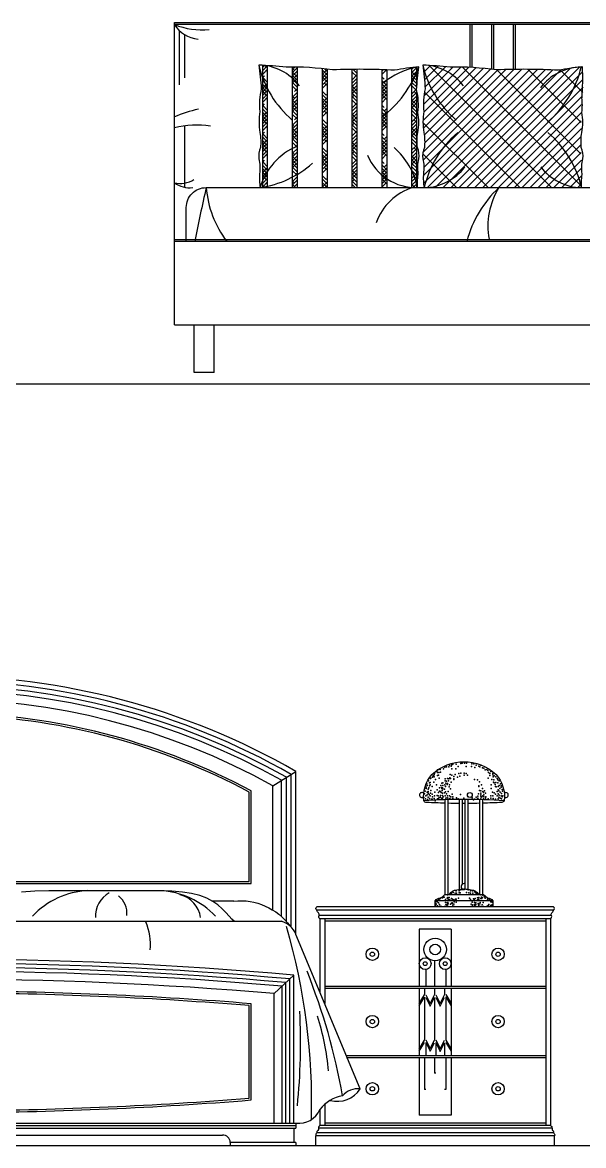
# Model space of a CAD drawing. Header units: inches. Extents: x 15.4 to 57.9, y 9.9 to 34.7.
# Drawn here: x 28.406 to 29.816, y 22.211 to 25.033 of the extents above; entities that cross this region are included whole.
import ezdxf

# ---------------------------------------------------------------- set-up
doc = ezdxf.new("R2010")
doc.units = ezdxf.units.IN
doc.header["$MEASUREMENT"] = 0
for name, color, linetype in [('02', 2, 'Continuous'), ('1', 1, 'Continuous'), ('8', 8, 'Continuous')]:
    doc.layers.add(name, color=color, linetype=linetype)

msp = doc.modelspace()

# ---------------------------------------------------------------- hatches: boundary and pattern name
at = {"layer": '8'}
h = msp.add_hatch(dxfattribs=at)
h.set_pattern_fill('HOUND', color=256, scale=0.1, angle=45, style=0)
h.set_pattern_definition([(45, (2.121792, 20.289338), (0.0132582521, 0.0220970869), [0.1, -0.05]), (135, (2.121792, 20.289338), (0.0132582521, -0.0220970869), [0.1, -0.05])])
h.paths.add_polyline_path([(29.0218, 24.9243, 0.00069), (29.0093, 24.9251), (29.0093, 24.6178), (29.0218, 24.6178)])
h.paths.add_polyline_path([(29.0968, 24.9206, 0.003702), (29.0843, 24.9208), (29.0843, 24.6178), (29.0968, 24.6178)])
h.paths.add_polyline_path([(29.1718, 24.9155, 0.003722), (29.1593, 24.9168), (29.1593, 24.6178), (29.1718, 24.6178)])
h.paths.add_polyline_path([(29.2468, 24.915, 0.001754), (29.2343, 24.9149), (29.2343, 24.6178), (29.2468, 24.6178)])
h.paths.add_polyline_path([(29.3218, 24.9135, 0.001755), (29.3093, 24.914), (29.3093, 24.6178), (29.3218, 24.6178)])
h.paths.add_polyline_path([(29.3968, 24.8604, 0.005714), (29.396, 24.8638, -0.002246), (29.3968, 24.8741), (29.3968, 24.9208, 0.003704), (29.3843, 24.9193), (29.3843, 24.6178), (29.3968, 24.6178)])
h = msp.add_hatch(dxfattribs=at)
h.set_pattern_fill('GRATE', color=256, scale=0.45, angle=45, style=0)
h.set_pattern_definition([(45, (14.991589, 20.428237), (-0.009943689, 0.009943689), []), (135, (14.99159, 20.428237), (-0.03977476, -0.03977476), [])])
h.paths.add_polyline_path([(29.8114, 24.7562, 0.003914), (29.8117, 24.7584, -0.080966), (29.8117, 24.8045, 0.003914), (29.8114, 24.8067, 0.005158), (29.8117, 24.8098, -0.090134), (29.8155, 24.8638, 0.012466), (29.8098, 24.9209, 0.016967), (29.7527, 24.9127, 0.021835), (29.5972, 24.9138, 0.03474), (29.4803, 24.9207, 0.003801), (29.4115, 24.9258, -0.005711), (29.4179, 24.8662, 0.0943), (29.4144, 24.8089, 0.086175), (29.4144, 24.7562, -0.072535), (29.4156, 24.7183, 0.152953), (29.412, 24.6905, -0.086098), (29.4133, 24.6524, 0.060366), (29.4151, 24.6178), (29.8106, 24.6178, -0.034544), (29.8117, 24.6467, 0.006846), (29.811, 24.6524, 0.0137), (29.8117, 24.6581, -0.047064), (29.8117, 24.6779, 0.030492), (29.8098, 24.6905, -0.129783), (29.8117, 24.7144, 0.022719), (29.8101, 24.7183, -0.072535)])

# ---------------------------------------------------------------- linework, layer by layer
at = {"layer": '02'}
for p, q in [((30.3874, 25.0278), (28.7874, 25.0278)), ((28.7994, 25.0127), (28.7994, 24.8759)), ((29.5297, 25.0278), (29.5297, 24.9198)), ((29.5347, 25.0278), (29.5347, 24.9196)), ((29.5847, 25.0278), (29.5847, 24.9154)), ((29.5897, 25.0278), (29.5897, 24.9148)), ((29.6392, 25.0278), (29.6392, 24.9149)), ((29.6442, 25.0278), (29.6442, 24.9149)), ((28.8128, 25.0023), (28.8128, 24.8938)), ((29.0093, 24.6178), (29.0093, 24.9251)), ((29.0218, 24.6178), (29.0218, 24.9243)), ((29.0843, 24.6178), (29.0843, 24.9208)), ((29.0968, 24.6178), (29.0968, 24.9206)), ((29.3843, 24.6178), (29.3843, 24.9193)), ((29.3968, 24.8741), (29.3968, 24.9208)), ((29.1593, 24.6178), (29.1593, 24.9168)), ((29.1718, 24.6178), (29.1718, 24.9155)), ((29.2343, 24.6178), (29.2343, 24.9149)), ((29.2468, 24.6178), (29.2468, 24.915)), ((29.3093, 24.6178), (29.3093, 24.914)), ((29.3218, 24.6178), (29.3218, 24.9135)), ((29.3968, 24.6178), (29.3968, 24.8604)), ((28.8128, 24.7734), (28.8128, 24.6185)), ((28.7874, 24.4878), (30.3874, 24.4878)), ((28.7874, 24.4828), (30.3874, 24.4828)), ((28.7874, 24.2728), (30.3874, 24.2728)), ((28.8374, 24.1528), (28.8374, 24.2728)), ((28.8874, 24.1528), (28.8874, 24.2728)), ((28.8874, 24.1528), (28.8374, 24.1528)), ((29.0349, 23.1146), (29.0929, 23.1507)), ((29.4681, 22.8414), (29.4681, 23.0796)), ((29.4754, 22.8414), (29.4754, 23.0798)), ((29.5041, 22.855), (29.5041, 23.0803)), ((29.5114, 22.868), (29.5114, 23.0803)), ((29.5183, 22.855), (29.5183, 23.0803)), ((29.5256, 22.8541), (29.5256, 23.0803)), ((29.5553, 22.8414), (29.5553, 23.0798)), ((29.5625, 22.8414), (29.5625, 23.0796)), ((28.9368, 22.8251), (28.8825, 22.8251)), ((29.7401, 22.8107), (29.1457, 22.8107)), ((29.5877, 22.8253), (29.4429, 22.8253)), ((29.7401, 22.8017), (29.1457, 22.8017)), ((29.7348, 22.7887), (29.151, 22.7887)), ((29.7326, 22.7807), (29.1533, 22.7807)), ((29.1533, 22.7807), (29.1533, 22.5965)), ((29.1653, 22.7807), (29.1653, 22.5677)), ((29.7206, 22.7807), (29.7206, 22.2607)), ((29.7326, 22.7807), (29.7326, 22.2607)), ((27.3294, 22.7742), (29.0564, 22.7742)), ((29.7206, 22.7742), (29.1653, 22.7742)), ((29.4029, 22.7542), (29.4029, 22.6102)), ((29.4829, 22.7542), (29.4029, 22.7542)), ((29.4829, 22.7542), (29.4829, 22.6102)), ((29.4412, 22.6748), (29.4412, 22.6102)), ((29.0379, 22.5924), (29.0879, 22.6387)), ((29.4191, 22.6529), (29.4191, 22.6102)), ((29.4695, 22.6529), (29.4695, 22.6102)), ((29.7206, 22.6102), (29.1653, 22.6102)), ((29.7206, 22.6052), (29.1653, 22.6052)), ((29.4029, 22.6052), (29.4029, 22.4362)), ((29.4161, 22.6052), (29.4161, 22.5897)), ((29.4412, 22.6052), (29.4412, 22.5893)), ((29.4665, 22.6052), (29.4665, 22.5893)), ((29.4829, 22.6052), (29.4829, 22.4362)), ((29.4161, 22.5839), (29.4161, 22.4754)), ((29.4412, 22.5827), (29.4412, 22.4757)), ((29.4695, 22.5841), (29.4695, 22.4756)), ((29.4191, 22.4693), (29.4191, 22.4362)), ((29.4442, 22.4693), (29.4442, 22.4362)), ((29.4665, 22.4691), (29.4665, 22.4362)), ((29.7206, 22.4362), (29.2201, 22.4362)), ((29.7206, 22.4312), (29.2201, 22.4312)), ((29.4029, 22.4312), (29.4029, 22.2872)), ((29.4161, 22.4312), (29.4161, 22.3512)), ((29.4412, 22.4312), (29.4412, 22.3926)), ((29.4695, 22.4312), (29.4695, 22.3512)), ((29.4829, 22.4312), (29.4829, 22.2872)), ((29.4442, 22.3926), (29.4412, 22.3926)), ((29.4191, 22.3512), (29.4161, 22.3512)), ((29.4695, 22.3512), (29.4665, 22.3512)), ((29.1533, 22.3012), (29.1533, 22.2607)), ((29.1653, 22.3151), (29.1653, 22.2607)), ((27.2929, 22.2672), (29.0929, 22.2672)), ((29.0929, 22.2672), (29.0929, 22.2541)), ((29.7206, 22.2672), (29.1653, 22.2672)), ((29.4829, 22.2872), (29.4029, 22.2872)), ((27.2929, 22.2612), (29.0929, 22.2612)), ((27.2929, 22.2541), (29.0929, 22.2541)), ((29.0876, 22.2541), (29.0876, 22.2187)), ((29.7405, 22.2425), (29.1454, 22.2425)), ((29.7365, 22.2542), (29.1493, 22.2541)), ((29.7326, 22.2607), (29.1533, 22.2607)), ((26.6429, 22.2107), (29.7429, 22.2107)), ((27.4756, 22.2369), (28.9082, 22.2369)), ((29.0929, 22.2187), (28.9278, 22.2187)), ((28.9278, 22.2187), (28.9278, 22.2107)), ((29.0929, 22.2187), (29.0929, 22.2107)), ((29.7429, 22.2352), (29.1429, 22.2352)), ((29.1429, 22.2107), (29.1429, 22.2352)), ((29.7429, 22.2107), (29.7429, 22.2352))]:
    msp.add_line(p, q, dxfattribs=at)
for points in [[(28.7874, 24.2728), (28.7874, 25.0328), (30.3874, 25.0328), (30.3874, 24.2728)], [(28.9387, 22.7734), (28.9319, 22.7796), (28.9247, 22.7874), (28.9167, 22.7962), (28.9075, 22.8056), (28.8967, 22.8151), (28.8841, 22.8242), (28.8691, 22.8324), (28.8514, 22.8392), (28.8308, 22.8442), (28.8074, 22.8476), (28.7814, 22.8497), (28.753, 22.8508), (28.7225, 22.8511), (28.69, 22.851), (28.6558, 22.8507), (28.6202, 22.8505), (28.5834, 22.8506), (28.546, 22.8509), (28.5086, 22.851), (28.4718, 22.8507), (28.4364, 22.8496), (28.4028, 22.8475)], [(29.4029, 22.5676), (29.4161, 22.5897)], [(29.4029, 22.5618), (29.4161, 22.5839)], [(29.4191, 22.5895), (29.4302, 22.5677), (29.4412, 22.5893)], [(29.4191, 22.5829), (29.4302, 22.5611), (29.4412, 22.5827)], [(29.4442, 22.5895), (29.4554, 22.5675), (29.4665, 22.5893)], [(29.4442, 22.5829), (29.4554, 22.5608), (29.4665, 22.5827)], [(29.4695, 22.5899), (29.4829, 22.5676)], [(29.4695, 22.5841), (29.4829, 22.5618)], [(29.4029, 22.4532), (29.4161, 22.4754)], [(29.4029, 22.4474), (29.4161, 22.4695)], [(29.4191, 22.4759), (29.4302, 22.4541), (29.4412, 22.4757)], [(29.4191, 22.4693), (29.4302, 22.4475), (29.4412, 22.4691)], [(29.4442, 22.4759), (29.4554, 22.4539), (29.4665, 22.4757)], [(29.4442, 22.4693), (29.4554, 22.4472), (29.4665, 22.4691)], [(29.4695, 22.4756), (29.4829, 22.4532)], [(29.4695, 22.4697), (29.4829, 22.4474)]]:
    msp.add_lwpolyline(points, dxfattribs=at)
for points in [[(29.3986, 24.6178, -0.0414), (29.4004, 24.6524, -0.091465), (29.4017, 24.6905, 0.152953), (29.3981, 24.7183, -0.072535), (29.3993, 24.7562, 0.088851), (29.3993, 24.8067, 0.095336), (29.396, 24.8638, -0.012559), (29.4017, 24.9213, 0.018145), (29.3407, 24.9127, 0.021835), (29.1852, 24.9138, 0.03474), (29.0682, 24.9207, 0.003801), (28.9994, 24.9258, -0.005711), (29.0059, 24.8662, 0.0943), (29.0024, 24.8089, 0.086175), (29.0023, 24.7562, -0.072535), (29.0036, 24.7183, 0.152953), (29, 24.6905, -0.086098), (29.0013, 24.6524, 0.060366), (29.0031, 24.6178)], [(29.8131, 24.9212, 0.017945), (29.7527, 24.9127, 0.021835), (29.5972, 24.9138, 0.03474), (29.4803, 24.9207, 0.003801), (29.4115, 24.9258, -0.005711), (29.4179, 24.8662, 0.0943), (29.4144, 24.8089, 0.086175), (29.4144, 24.7562, -0.072535), (29.4156, 24.7183, 0.152953), (29.412, 24.6905, -0.086098), (29.4133, 24.6524, 0.060366), (29.4151, 24.6178)], [(29.8106, 24.6178, -0.0414), (29.8124, 24.6524, -0.091465), (29.8137, 24.6905, 0.152953), (29.8101, 24.7183, -0.072535), (29.8114, 24.7562, 0.088851), (29.8114, 24.8067, 0.060808), (29.8117, 24.8433, 0.060808)], [(28.8174, 24.4828), (28.8174, 24.5678, -0.414214), (28.8674, 24.6178), (30.3074, 24.6178, -0.414214), (30.3574, 24.5678), (30.3574, 24.4828)], [(29.0929, 22.7412), (29.0929, 23.1507, 0.266667), (27.2929, 23.1507), (27.2929, 22.7412)], [(29.0809, 22.7597), (29.0809, 23.1433, 0.265055), (27.3049, 23.1433), (27.3049, 22.7597)], [(29.0689, 22.7737), (29.0689, 23.1359, 0.263431), (27.3169, 23.1359), (27.3169, 22.7737)], [(29.0569, 22.7858), (29.0569, 23.1285, 0.261794), (27.3289, 23.1285), (27.3289, 22.7858)], [(29.0349, 22.8023), (29.0349, 23.1148, 0.25876), (27.3509, 23.1148), (27.3509, 22.8023)], [(29.4141, 23.077, -0.211623), (29.4347, 23.1432, -0.394402), (29.5959, 23.1432, -0.211623), (29.6166, 23.077)], [(29.4681, 23.0709, -0.006413), (29.4217, 23.0727, -0.32566), (29.4141, 23.077)], [(29.5041, 23.0703, -0.003969), (29.4754, 23.0707, -0.003969)], [(29.5183, 23.0703, -0.000961), (29.5114, 23.0703, -0.000961)], [(29.5553, 23.0707, -0.004096), (29.5256, 23.0703, -0.004096)], [(29.6166, 23.077, -0.261126), (29.6101, 23.0727, -0.006576), (29.5625, 23.0709, -0.006576)], [(29.4429, 22.8107), (29.4429, 22.8253, -0.257824), (29.4565, 22.8332, 0.183308), (29.4668, 22.8414), (29.5639, 22.8414), (29.5742, 22.8332, -0.257824), (29.5877, 22.8253), (29.5877, 22.8107)], [(29.4792, 22.8414, -0.279541), (29.4973, 22.8535, -0.105641), (29.5333, 22.8535, -0.279541), (29.5515, 22.8414)], [(28.9368, 22.8251, -0.265136), (29.0782, 22.7623)], [(29.1533, 22.7807, -0.432361), (29.151, 22.7887, 0.263016), (29.1494, 22.7954, -0.201838), (29.1457, 22.8017, -0.639001), (29.1457, 22.8107)], [(29.7326, 22.7807, 0.432361), (29.7348, 22.7887, -0.263016), (29.7364, 22.7954, 0.201838), (29.7401, 22.8017, 0.639001), (29.7401, 22.8107)], [(29.1792, 22.3242, 0.321924), (29.2547, 22.3529, 0.001085), (29.2547, 22.353), (29.0929, 22.7412)], [(29.0879, 22.2672), (29.0879, 22.6387, 0.044693), (27.2979, 22.6387), (27.2979, 22.2672)], [(29.0779, 22.2672), (29.0779, 22.6294, 0.044333), (27.3079, 22.6294), (27.3079, 22.2672)], [(29.0679, 22.2672), (29.0679, 22.6202, 0.043972), (27.3179, 22.6202), (27.3179, 22.2672)], [(29.0579, 22.2672), (29.0579, 22.611, 0.043611), (27.3279, 22.611), (27.3279, 22.2672)], [(29.0379, 22.2672), (29.0379, 22.5924, 0.042888), (27.3479, 22.5924), (27.3479, 22.2672)], [(28.2591, 22.5989), (28.2611, 22.2937, 0.01877), (28.9805, 22.3252), (28.9805, 22.567, 0.018811), (28.2591, 22.5985)], [(29.2101, 22.3354, 0.188969), (29.1533, 22.3014)], [(29.0929, 22.2672, 0.345398), (29.1533, 22.3014, -0.096011)], [(29.1533, 22.2607, 0.341849), (29.1493, 22.2542, -0.238802), (29.1481, 22.2487, 0.305477), (29.1454, 22.2425, 0.343447), (29.1429, 22.2352)], [(29.7326, 22.2607, -0.341849), (29.7365, 22.2542, 0.238802), (29.7377, 22.2487, -0.305477), (29.7405, 22.2425, -0.343447), (29.7429, 22.2352)]]:
    msp.add_lwpolyline(points, format="xyb", dxfattribs=at)
for points in [[(28.9805, 22.8691), (28.9805, 23.1019, 0.113911), (28.2609, 23.2966), (28.2609, 22.8691)], [(28.9755, 22.8741), (28.9755, 23.0987, 0.112956), (28.2659, 23.2914), (28.2659, 22.8741)], [(28.2641, 22.5935), (28.2661, 22.2988, 0.018581), (28.9755, 22.3299), (28.9755, 22.5623, 0.01862)]]:
    msp.add_lwpolyline(points, format="xyb", close=True, dxfattribs=at)
for centre, radius in [((29.5299, 23.0915), 0.00614), ((29.4428, 22.7033), 0.0285), ((29.2849, 22.6912), 0.0155), ((29.2849, 22.6912), 0.00548), ((29.4428, 22.7033), 0.0135), ((29.6008, 22.6912), 0.0155), ((29.6008, 22.6912), 0.00548), ((29.4177, 22.6677), 0.0148), ((29.4177, 22.6677), 0.00481), ((29.4681, 22.6677), 0.0148), ((29.4681, 22.6677), 0.00481), ((29.2849, 22.5222), 0.0155), ((29.2849, 22.5222), 0.00548), ((29.6008, 22.5222), 0.0155), ((29.6008, 22.5222), 0.00548), ((29.2849, 22.3532), 0.0155), ((29.2849, 22.3532), 0.00548), ((29.6008, 22.3532), 0.0155), ((29.6008, 22.3532), 0.00548)]:
    msp.add_circle(centre, radius, dxfattribs=at)
for centre, radius, start, end in [((28.8529, 25.0676), 0.0767, 211.2779, 265.5609), ((28.8549, 25.1901), 0.1758, 247.4353, 276.4694), ((29.2514, 24.9847), 0.2588, 193.167, 229.6301), ((28.9963, 24.7928), 0.1331, 37.5329, 88.6715), ((29.1436, 25.0141), 0.2743, 306.7092, 340.2355), ((29.437, 24.7239), 0.2006, 100.1255, 129.5298), ((29.6634, 24.9847), 0.2588, 193.167, 229.6301), ((29.4084, 24.7928), 0.1331, 37.5329, 88.6715), ((29.8129, 24.7878), 0.1331, 91.3285, 142.4671), ((29.5578, 24.9798), 0.2588, 310.3699, 346.833), ((29.1581, 24.8935), 0.6556, 355.6454, 2.4281), ((28.9372, 24.4386), 0.3869, 103.385, 112.7735), ((28.8446, 24.537), 0.2377, 81.8671, 103.9188), ((29.6671, 24.5588), 0.2588, 130.3699, 166.833), ((29.5587, 24.5588), 0.2588, 13.167, 49.6301), ((29.1568, 24.5738), 0.1598, 112.3578, 164.0371), ((29.3946, 24.749), 0.1313, 202.2859, 271.7094), ((29.2226, 24.5819), 0.1796, 11.5019, 49.3438), ((28.9653, 24.8705), 0.2555, 278.5127, 311.392), ((29.412, 24.7508), 0.1331, 271.3285, 322.4671), ((29.8137, 24.7508), 0.1331, 217.5329, 268.6715), ((28.8024, 24.6957), 0.0673, 257.1203, 300.5517), ((28.8255, 24.6802), 0.0629, 232.7819, 277.3679), ((31.7488, 23.9416), 2.9596, 166.7942, 169.465), ((29.1253, 24.6387), 0.2587, 184.6309, 217.0546), ((29.426, 24.4847), 0.1386, 106.2924, 161.0629), ((29.7966, 24.4107), 0.2835, 133.0814, 165.2765), ((29.7607, 24.5203), 0.1854, 148.2707, 190.0903), ((29.4095, 23.0915), 0.00614, 39.3666, 311.6569), ((29.6204, 23.0915), 0.00614, 237.5485, 131.5231), ((29.5153, 21.5203), 1.56, 86.2788, 93.7212), ((29.5154, 22.8614), 0.00771, 67.6651, 233.2381), ((28.5797, 22.6474), 0.2041, 92.7915, 136.733), ((28.6555, 22.7873), 0.0664, 118.6072, 183.396), ((28.6099, 22.7928), 0.0585, 356.1323, 50.727), ((28.7417, 22.6472), 0.2041, 43.1528, 87.0943), ((28.785, 22.7738), 0.0691, 8.5, 75.5393), ((28.5922, 22.7169), 0.1353, 353.7093, 24.2614), ((29.0415, 22.721), 0.0552, 22.0006, 74.7899), ((27.5499, 22.3184), 1.5825, 358.4387, 16.2285), ((27.669, 22.0655), 1.5645, 9.932, 21.8845), ((27.5049, 22.4686), 1.5996, 354.3251, 2.8536), ((28.5421, 22.3413), 0.6353, 5.1252, 17.8055), ((29.2481, 22.3044), 0.0491, 83.0916, 140.8307), ((28.9098, 22.2189), 0.018, 359.183, 95.0593)]:
    msp.add_arc(centre, radius, start, end, dxfattribs=at)
for p in [(29.5072, 23.1704), (29.5109, 23.1713), (29.5164, 23.1713), (29.5219, 23.1713), (29.4404, 23.142), (29.4413, 23.1457), (29.4468, 23.1503), (29.4486, 23.1548), (29.4488, 23.1477), (29.4513, 23.1415), (29.4523, 23.1484), (29.455, 23.1557), (29.4562, 23.149), (29.4637, 23.1576), (29.4674, 23.1613), (29.4711, 23.1626), (29.4773, 23.1626), (29.4785, 23.1663), (29.4807, 23.1429), (29.4834, 23.164), (29.4843, 23.1576), (29.4847, 23.1675), (29.4847, 23.1415), (29.4872, 23.1688), (29.4934, 23.1428), (29.4944, 23.1576), (29.4953, 23.1686), (29.5008, 23.1631), (29.5021, 23.1452), (29.507, 23.1465), (29.5157, 23.1465), (29.5157, 23.1415), (29.5207, 23.1452), (29.5209, 23.1631), (29.5244, 23.1415), (29.5338, 23.1631), (29.5347, 23.1695), (29.5402, 23.1695), (29.5429, 23.1603), (29.5457, 23.1667), (29.5529, 23.1638), (29.5554, 23.1626), (29.5578, 23.1663), (29.5621, 23.1594), (29.5653, 23.1589), (29.5686, 23.1548), (29.5727, 23.1552), (29.5752, 23.1527), (29.5768, 23.1484), (29.5802, 23.1452), (29.5805, 23.1548), (29.5823, 23.1503), (29.5878, 23.1457), (29.5878, 23.142), (29.4221, 23.1192), (29.4228, 23.1155), (29.4257, 23.1274), (29.4285, 23.1219), (29.4285, 23.1146), (29.4302, 23.1168), (29.4303, 23.1228), (29.4312, 23.1329), (29.4321, 23.1338), (29.4364, 23.1366), (29.4376, 23.1393), (29.4395, 23.1237), (29.4404, 23.1375), (29.444, 23.1301), (29.4459, 23.1173), (29.4486, 23.1402), (29.4532, 23.1338), (29.4569, 23.1155), (29.4596, 23.121), (29.4624, 23.1219), (29.4624, 23.1155), (29.4669, 23.1173), (29.4678, 23.132), (29.4678, 23.1274), (29.4686, 23.1131), (29.4697, 23.121), (29.4715, 23.1265), (29.4733, 23.1182), (29.4736, 23.1329), (29.4736, 23.1205), (29.4761, 23.1267), (29.477, 23.132), (29.4785, 23.1168), (29.4798, 23.1347), (29.4816, 23.1329), (29.4834, 23.1237), (29.4897, 23.1378), (29.4897, 23.1304), (29.4898, 23.1384), (29.4898, 23.132), (29.499, 23.1365), (29.5046, 23.1391), (29.5417, 23.1304), (29.5492, 23.1292), (29.5529, 23.1143), (29.5529, 23.1131), (29.5541, 23.1242), (29.5591, 23.1168), (29.5759, 23.1338), (29.5805, 23.1402), (29.5832, 23.1173), (29.585, 23.1301), (29.5887, 23.1375), (29.5896, 23.1237), (29.5901, 23.1292), (29.5913, 23.1217), (29.5914, 23.1393), (29.5938, 23.118), (29.595, 23.123), (29.5951, 23.1375), (29.5987, 23.1329), (29.6, 23.1292), (29.6006, 23.1219), (29.6012, 23.1131), (29.6033, 23.1274), (29.6037, 23.1155), (29.607, 23.1192), (29.6087, 23.1143), (29.4147, 23.0853), (29.4157, 23.0945), (29.4175, 23.1009), (29.4193, 23.089), (29.4202, 23.1109), (29.4202, 23.1082), (29.4228, 23.092), (29.423, 23.099), (29.4248, 23.1064), (29.4252, 23.1007), (29.4252, 23.0957), (29.4252, 23.0858), (29.4265, 23.1093), (29.4276, 23.0926), (29.4303, 23.089), (29.4314, 23.0957), (29.4321, 23.1027), (29.4349, 23.1128), (29.4349, 23.0936), (29.4364, 23.0871), (29.4413, 23.089), (29.4422, 23.099), (29.4477, 23.1045), (29.4477, 23.0899), (29.45, 23.0895), (29.4514, 23.0981), (29.4532, 23.0853), (29.4541, 23.1091), (29.4541, 23.1009), (29.455, 23.0862), (29.4559, 23.1), (29.4559, 23.0899), (29.4578, 23.0981), (29.4587, 23.11), (29.4596, 23.1082), (29.4605, 23.1027), (29.4612, 23.0957), (29.4614, 23.1091), (29.4614, 23.0899), (29.4624, 23.1073), (29.4633, 23.0871), (29.466, 23.1064), (29.466, 23.0972), (29.4678, 23.089), (29.4686, 23.0994), (29.4715, 23.0945), (29.4736, 23.0895), (29.4752, 23.1), (29.4779, 23.1118), (29.4788, 23.089), (29.4816, 23.1073), (29.4823, 23.0871), (29.4852, 23.0936), (29.4871, 23.0871), (29.5063, 23.0926), (29.5255, 23.0871), (29.5455, 23.0858), (29.5504, 23.0883), (29.5517, 23.0945), (29.5541, 23.1032), (29.5578, 23.1019), (29.5578, 23.0957), (29.5578, 23.092), (29.5578, 23.0883), (29.5603, 23.0871), (29.5616, 23.1081), (29.5628, 23.1007), (29.5628, 23.0895), (29.564, 23.0982), (29.5653, 23.092), (29.5653, 23.0871), (29.5665, 23.1019), (29.569, 23.0957), (29.5702, 23.0871), (29.5826, 23.0895), (29.5839, 23.1081), (29.5869, 23.099), (29.5878, 23.089), (29.5913, 23.097), (29.5942, 23.1128), (29.5942, 23.0936), (29.5963, 23.1118), (29.5987, 23.1007), (29.5988, 23.089), (29.6012, 23.1044), (29.6012, 23.0945), (29.6025, 23.1019), (29.6025, 23.0858), (29.6037, 23.0908), (29.6052, 23.1082), (29.6061, 23.099), (29.6088, 23.1109), (29.6088, 23.089), (29.6098, 23.0954), (29.6111, 23.1056), (29.6111, 23.0871), (29.6116, 23.1009), (29.6125, 23.089), (29.4147, 23.078), (29.4184, 23.0817), (29.4239, 23.0798), (29.4285, 23.0826), (29.4339, 23.0809), (29.4349, 23.0807), (29.4404, 23.0826), (29.4426, 23.0772), (29.4488, 23.0821), (29.4514, 23.0826), (29.4587, 23.0835), (29.4614, 23.0835), (29.4697, 23.0835), (29.4733, 23.0844), (29.4743, 23.0835), (29.4798, 23.0826), (29.4871, 23.0826), (29.4962, 23.0844), (29.5008, 23.0817), (29.5145, 23.0835), (29.5355, 23.0846), (29.5393, 23.0796), (29.5417, 23.0809), (29.5492, 23.0809), (29.5504, 23.0833), (29.5578, 23.0833), (29.564, 23.0821), (29.569, 23.0833), (29.5764, 23.0821), (29.5826, 23.0833), (29.5887, 23.0826), (29.5942, 23.0807), (29.6012, 23.0821), (29.6061, 23.0835), (29.6098, 23.0817), (29.6143, 23.078), (29.456, 22.8313), (29.4615, 22.8327), (29.4635, 22.8351), (29.465, 22.8351), (29.4726, 22.8324), (29.4734, 22.8403), (29.4743, 22.8339), (29.478, 22.8338), (29.4825, 22.8435), (29.4836, 22.8452), (29.4841, 22.8318), (29.488, 22.8461), (29.4932, 22.8452), (29.4935, 22.8519), (29.4953, 22.8508), (29.4964, 22.8449), (29.5012, 22.8323), (29.5031, 22.8505), (29.5031, 22.8458), (29.5055, 22.8531), (29.5058, 22.8455), (29.5092, 22.8543), (29.5112, 22.854), (29.5135, 22.8537), (29.515, 22.8545), (29.5153, 22.8537), (29.5217, 22.8461), (29.5261, 22.8531), (29.5275, 22.8458), (29.5294, 22.8323), (29.5313, 22.8452), (29.5319, 22.8508), (29.5368, 22.8508), (29.5374, 22.8452), (29.5418, 22.8502), (29.543, 22.8318), (29.5435, 22.8467), (29.5461, 22.8447), (29.5488, 22.8429), (29.5496, 22.8328), (29.5499, 22.8429), (29.5526, 22.8338), (29.5572, 22.8403), (29.5578, 22.8313), (29.559, 22.8345), (29.5604, 22.8313), (29.561, 22.8342), (29.5622, 22.84), (29.5662, 22.8356), (29.5683, 22.8319), (29.444, 22.8237), (29.444, 22.8141), (29.444, 22.8127), (29.4443, 22.8188), (29.4449, 22.817), (29.4478, 22.8231), (29.449, 22.8132), (29.4508, 22.8202), (29.4513, 22.8287), (29.4531, 22.8301), (29.4533, 22.8166), (29.4533, 22.8116), (29.4568, 22.8121), (29.4664, 22.8116), (29.4687, 22.8212), (29.4688, 22.829), (29.4694, 22.8151), (29.4729, 22.8205), (29.4729, 22.8167), (29.4729, 22.813), (29.4749, 22.8214), (29.4752, 22.8112), (29.4755, 22.8298), (29.4758, 22.8179), (29.4772, 22.8287), (29.4798, 22.8278), (29.4815, 22.8176), (29.4839, 22.8199), (29.4854, 22.8202), (29.486, 22.8182), (29.4861, 22.8298), (29.4865, 22.8278), (29.4871, 22.8126), (29.4901, 22.8282), (29.4901, 22.8171), (29.4906, 22.8228), (29.4906, 22.8116), (29.4937, 22.8298), (29.4952, 22.8298), (29.4952, 22.8222), (29.5314, 22.8287), (29.533, 22.8116), (29.5335, 22.8171), (29.5355, 22.8222), (29.5365, 22.8126), (29.5375, 22.8151), (29.539, 22.8308), (29.5405, 22.8282), (29.5418, 22.8211), (29.5429, 22.8167), (29.5429, 22.8135), (29.545, 22.8115), (29.5453, 22.8202), (29.5453, 22.8167), (29.5496, 22.8284), (29.5505, 22.8284), (29.5508, 22.8188), (29.5514, 22.8153), (29.5526, 22.8135), (29.5528, 22.8295), (29.5549, 22.8179), (29.5558, 22.8214), (29.5578, 22.8115), (29.5612, 22.8151), (29.5637, 22.8212), (29.5642, 22.8116), (29.5738, 22.8121), (29.5741, 22.8301), (29.5764, 22.8136), (29.5774, 22.8166), (29.5787, 22.8295), (29.5793, 22.8287), (29.5817, 22.8132), (29.5828, 22.8231), (29.5834, 22.815), (29.586, 22.8223), (29.586, 22.8153), (29.586, 22.813), (29.5866, 22.8237)]:
    msp.add_point(p, dxfattribs=at)
at = {"layer": '1'}
for p, q in [((15.7844, 24.1248), (36.0806, 24.1248)), ((15.7844, 22.2107), (36.0806, 22.2107))]:
    msp.add_line(p, q, dxfattribs=at)

doc.saveas('drawing.dxf')
